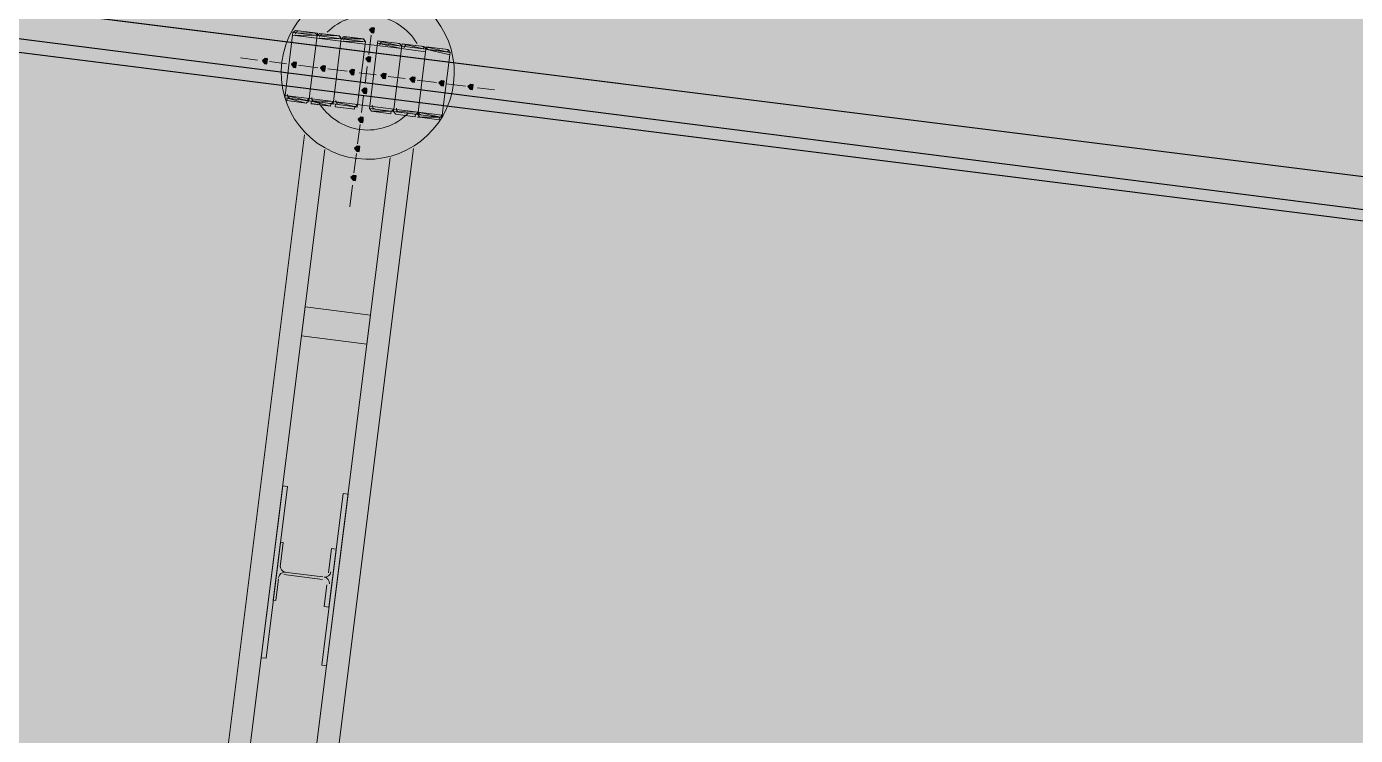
# Model space of a CAD drawing. Header units: metres. Extents: x -4 to 509425, y 7549 to 4732445.
# Drawn here: x 476043.665 to 476048.279, y 4719756.185 to 4719758.646 of the extents above; entities that cross this region are included whole.
import ezdxf

# ---------------------------------------------------------------- set-up
doc = ezdxf.new("R2010")
doc.units = ezdxf.units.M
doc.header["$LTSCALE"] = 0.01
doc.header["$MEASUREMENT"] = 0
doc.layers.get('0').update_dxf_attribs({"lineweight": 0})
doc.layers.add('_SUBESTACIÓN', color=1, linetype='Continuous')
doc.layers.add('SUBESTACION LA VID', color=253, linetype='Continuous')

# ---------------------------------------------------------------- blocks, each defined once
blk = doc.blocks.new('A$Cfff6051d')
at = {"layer": 'SUBESTACION LA VID', "transparency": 33554687}
h = blk.add_hatch(color=256, dxfattribs=at)
h.dxf.hatch_style = 2
h.paths.add_polyline_path([(476044.8724, 4719758.6328), (476044.8735, 4719758.6412), (476044.8651, 4719758.6423), (476044.8556, 4719758.6349), (476044.863, 4719758.6255), (476044.8714, 4719758.6244)])
h = blk.add_hatch(color=256, dxfattribs=at)
h.dxf.hatch_style = 2
h.paths.add_polyline_path([(476044.5007, 4719758.5259), (476044.5017, 4719758.5343), (476044.4933, 4719758.5353), (476044.4839, 4719758.528), (476044.4912, 4719758.5185), (476044.4996, 4719758.5175)])
h = blk.add_hatch(color=256, dxfattribs=at)
h.dxf.hatch_style = 2
h.paths.add_polyline_path([(476044.8598, 4719758.532), (476044.8609, 4719758.5404), (476044.8525, 4719758.5415), (476044.843, 4719758.5341), (476044.8504, 4719758.5247), (476044.8588, 4719758.5236)])
h = blk.add_hatch(color=256, dxfattribs=at)
h.dxf.hatch_style = 2
h.paths.add_polyline_path([(476044.6015, 4719758.5132), (476044.6025, 4719758.5216), (476044.5941, 4719758.5227), (476044.5847, 4719758.5153), (476044.592, 4719758.5059), (476044.6004, 4719758.5048)])
h = blk.add_hatch(color=256, dxfattribs=at)
h.dxf.hatch_style = 2
h.paths.add_polyline_path([(476044.7023, 4719758.5006), (476044.7033, 4719758.509), (476044.6949, 4719758.51), (476044.6855, 4719758.5027), (476044.6928, 4719758.4932), (476044.7012, 4719758.4922)])
h = blk.add_hatch(color=256, dxfattribs=at)
h.dxf.hatch_style = 2
h.paths.add_polyline_path([(476044.8031, 4719758.4879), (476044.8041, 4719758.4963), (476044.7957, 4719758.4974), (476044.7863, 4719758.4901), (476044.7936, 4719758.4806), (476044.802, 4719758.4795)])
h = blk.add_hatch(color=256, dxfattribs=at)
h.dxf.hatch_style = 2
h.paths.add_polyline_path([(476044.9123, 4719758.4743), (476044.9133, 4719758.4827), (476044.9049, 4719758.4837), (476044.8955, 4719758.4764), (476044.9028, 4719758.4669), (476044.9112, 4719758.4659)])
h = blk.add_hatch(color=256, dxfattribs=at)
h.dxf.hatch_style = 2
h.paths.add_polyline_path([(476045.0131, 4719758.4616), (476045.0141, 4719758.47), (476045.0057, 4719758.4711), (476044.9963, 4719758.4637), (476045.0036, 4719758.4543), (476045.012, 4719758.4532)])
h = blk.add_hatch(color=256, dxfattribs=at)
h.dxf.hatch_style = 2
h.paths.add_polyline_path([(476045.1139, 4719758.449), (476045.1149, 4719758.4574), (476045.1065, 4719758.4584), (476045.0971, 4719758.4511), (476045.1044, 4719758.4416), (476045.1128, 4719758.4406)])
h = blk.add_hatch(color=256, dxfattribs=at)
h.dxf.hatch_style = 2
h.paths.add_polyline_path([(476045.2147, 4719758.4363), (476045.2157, 4719758.4447), (476045.2073, 4719758.4458), (476045.1979, 4719758.4385), (476045.2052, 4719758.429), (476045.2136, 4719758.4279)])
h = blk.add_hatch(color=256, dxfattribs=at)
h.dxf.hatch_style = 2
h.paths.add_polyline_path([(476044.8461, 4719758.4228), (476044.8472, 4719758.4312), (476044.8388, 4719758.4323), (476044.8293, 4719758.4249), (476044.8367, 4719758.4155), (476044.8451, 4719758.4144)])
h = blk.add_hatch(color=256, dxfattribs=at)
h.dxf.hatch_style = 2
h.paths.add_polyline_path([(476044.8335, 4719758.322), (476044.8345, 4719758.3304), (476044.8261, 4719758.3315), (476044.8167, 4719758.3241), (476044.824, 4719758.3147), (476044.8324, 4719758.3136)])
h = blk.add_hatch(color=256, dxfattribs=at)
h.dxf.hatch_style = 2
h.paths.add_polyline_path([(476044.8208, 4719758.2212), (476044.8219, 4719758.2296), (476044.8135, 4719758.2307), (476044.804, 4719758.2233), (476044.8114, 4719758.2139), (476044.8198, 4719758.2128)])
h = blk.add_hatch(color=256, dxfattribs=at)
h.dxf.hatch_style = 2
h.paths.add_polyline_path([(476044.8082, 4719758.1204), (476044.8093, 4719758.1288), (476044.8009, 4719758.1299), (476044.7914, 4719758.1225), (476044.7987, 4719758.1131), (476044.8071, 4719758.112)])
at = {"layer": 'SUBESTACION LA VID', "lineweight": 15}
for p, q in [((476072.6429, 4719755.0745), (475976.8959, 4719767.0782)), ((476072.6239, 4719754.9233), (475976.8769, 4719766.927)), ((476044.5889, 4719758.6172), (476044.5626, 4719758.4072)), ((476044.6582, 4719758.6256), (476044.6078, 4719758.6319)), ((476044.7422, 4719758.615), (476044.6918, 4719758.6214)), ((476044.6729, 4719758.6067), (476044.6466, 4719758.3966)), ((476044.6466, 4719758.3966), (476044.6729, 4719758.6067)), ((476044.7569, 4719758.5961), (476044.7306, 4719758.3861)), ((476044.7306, 4719758.3861), (476044.7569, 4719758.5961)), ((476044.8262, 4719758.6045), (476044.7758, 4719758.6108)), ((476044.8146, 4719758.3756), (476044.8409, 4719758.5856)), ((476044.8619, 4719758.6171), (476044.8535, 4719758.5499)), ((476044.8566, 4719758.3703), (476044.8829, 4719758.5803)), ((476044.9018, 4719758.595), (476044.9522, 4719758.5887)), ((476044.9858, 4719758.5845), (476045.0362, 4719758.5782)), ((476045.0614, 4719758.575), (476045.1202, 4719758.5676)), ((476044.4671, 4719758.5301), (476044.4083, 4719758.5374)), ((476044.9669, 4719758.5698), (476044.9406, 4719758.3598)), ((476044.9406, 4719758.3598), (476044.9669, 4719758.5698)), ((476045.0509, 4719758.5593), (476045.0246, 4719758.3493)), ((476045.0246, 4719758.3493), (476045.0509, 4719758.5593)), ((476045.1349, 4719758.5487), (476045.1086, 4719758.3387)), ((476044.5679, 4719758.5174), (476044.5091, 4719758.5248)), ((476044.6771, 4719758.5037), (476044.6099, 4719758.5122)), ((476044.7779, 4719758.4911), (476044.7107, 4719758.4995)), ((476044.8787, 4719758.4785), (476044.8199, 4719758.4858)), ((476044.8482, 4719758.5079), (476044.8409, 4719758.4491)), ((476044.9795, 4719758.4658), (476044.9207, 4719758.4732)), ((476045.0887, 4719758.4521), (476045.0215, 4719758.4606)), ((476045.1895, 4719758.4395), (476045.1223, 4719758.4479)), ((476045.2903, 4719758.4269), (476045.2315, 4719758.4342)), ((476044.5773, 4719758.3883), (476044.6277, 4719758.382)), ((476044.8356, 4719758.4071), (476044.8282, 4719758.3483)), ((476044.6613, 4719758.3777), (476044.7117, 4719758.3714)), ((476044.7453, 4719758.3672), (476044.7957, 4719758.3609)), ((476044.9217, 4719758.3451), (476044.8713, 4719758.3514)), ((476045.0057, 4719758.3346), (476044.9553, 4719758.3409)), ((476044.823, 4719758.3063), (476044.8145, 4719758.2391)), ((476045.0897, 4719758.324), (476045.0309, 4719758.3314)), ((476044.2538, 4719755.2633), (476044.6308, 4719758.2706)), ((476044.7011, 4719758.2192), (476044.3346, 4719755.2959)), ((476044.6318, 4719755.2159), (476045.0088, 4719758.2233)), ((476044.8103, 4719758.2055), (476044.8019, 4719758.1383)), ((476044.9279, 4719758.1907), (476044.5614, 4719755.2674)), ((476044.7966, 4719758.0963), (476044.7872, 4719758.0207)), ((476044.6932, 4719756.727), (476044.5588, 4719756.7438)), ((476044.5599, 4719756.7522), (476044.6943, 4719756.7354))]:
    blk.add_line(p, q, dxfattribs=at)
at = {"layer": 'SUBESTACION LA VID', "lineweight": 0}
for p, q in [((476044.5889, 4719758.6172), (476044.674, 4719758.6151)), ((476044.5984, 4719758.6245), (476044.675, 4719758.6235)), ((476044.5994, 4719758.6329), (476044.6666, 4719758.6245)), ((476044.5994, 4719758.6329), (476044.6666, 4719758.6245)), ((476044.5994, 4719758.6329), (476044.6666, 4719758.6245)), ((476044.5994, 4719758.6329), (476044.6666, 4719758.6245)), ((476044.6078, 4719758.6319), (476044.6666, 4719758.6245)), ((476044.6078, 4719758.6319), (476044.6582, 4719758.6256)), ((476044.6834, 4719758.6224), (476044.7506, 4719758.614)), ((476044.6834, 4719758.6224), (476044.7506, 4719758.614)), ((476044.6834, 4719758.6224), (476044.7506, 4719758.614)), ((476044.6834, 4719758.6224), (476044.7506, 4719758.614)), ((476044.6834, 4719758.6224), (476044.7506, 4719758.614)), ((476044.6729, 4719758.6067), (476044.758, 4719758.6045)), ((476044.674, 4719758.6151), (476044.7506, 4719758.614)), ((476044.7569, 4719758.5961), (476044.842, 4719758.594)), ((476044.758, 4719758.6045), (476044.842, 4719758.594)), ((476044.758, 4719758.6045), (476044.842, 4719758.594)), ((476044.758, 4719758.6045), (476044.8346, 4719758.6034)), ((476044.7674, 4719758.6119), (476044.8346, 4719758.6034)), ((476044.7674, 4719758.6119), (476044.8346, 4719758.6034)), ((476044.7674, 4719758.6119), (476044.8346, 4719758.6034)), ((476044.7674, 4719758.6119), (476044.8346, 4719758.6034)), ((476044.7674, 4719758.6119), (476044.8346, 4719758.6034)), ((476044.7674, 4719758.6119), (476044.8262, 4719758.6045)), ((476044.884, 4719758.5887), (476044.9669, 4719758.5698)), ((476044.884, 4719758.5887), (476044.968, 4719758.5782)), ((476044.885, 4719758.5971), (476044.9596, 4719758.5793)), ((476044.8934, 4719758.5961), (476044.9606, 4719758.5877)), ((476044.8934, 4719758.5961), (476044.9606, 4719758.5877)), ((476044.8934, 4719758.5961), (476044.9606, 4719758.5877)), ((476044.8934, 4719758.5961), (476044.9606, 4719758.5877)), ((476044.8934, 4719758.5961), (476044.9606, 4719758.5877)), ((476044.9018, 4719758.595), (476044.9606, 4719758.5877)), ((476044.968, 4719758.5782), (476045.052, 4719758.5677)), ((476044.968, 4719758.5782), (476045.052, 4719758.5677)), ((476044.969, 4719758.5866), (476045.0436, 4719758.5687)), ((476044.969, 4719758.5866), (476045.0446, 4719758.5771)), ((476044.9774, 4719758.5855), (476045.0446, 4719758.5771)), ((476044.9774, 4719758.5855), (476045.0446, 4719758.5771)), ((476044.9774, 4719758.5855), (476045.0362, 4719758.5782)), ((476044.9774, 4719758.5855), (476045.0362, 4719758.5782)), ((476044.9858, 4719758.5845), (476045.0362, 4719758.5782)), ((476045.053, 4719758.5761), (476045.1276, 4719758.5582)), ((476045.0614, 4719758.575), (476045.1286, 4719758.5666)), ((476045.0614, 4719758.575), (476045.1202, 4719758.5676)), ((476045.0614, 4719758.575), (476045.1202, 4719758.5676)), ((476045.0614, 4719758.575), (476045.1202, 4719758.5676)), ((476045.052, 4719758.5677), (476045.1349, 4719758.5487)), ((476045.052, 4719758.5677), (476045.136, 4719758.5571)), ((476045.052, 4719758.5677), (476045.1276, 4719758.5582)), ((476044.6361, 4719758.3809), (476044.5689, 4719758.3893)), ((476044.6361, 4719758.3809), (476044.5689, 4719758.3893)), ((476044.6361, 4719758.3809), (476044.5699, 4719758.3977)), ((476044.6361, 4719758.3809), (476044.5773, 4719758.3883)), ((476044.7295, 4719758.3777), (476044.6455, 4719758.3882)), ((476044.7295, 4719758.3777), (476044.6455, 4719758.3882)), ((476044.7295, 4719758.3777), (476044.6455, 4719758.3882)), ((476044.7306, 4719758.3861), (476044.6466, 4719758.3966)), ((476044.7201, 4719758.3704), (476044.6539, 4719758.3872)), ((476044.7117, 4719758.3714), (476044.6529, 4719758.3788)), ((476044.7201, 4719758.3704), (476044.6529, 4719758.3788)), ((476044.7201, 4719758.3704), (476044.6529, 4719758.3788)), ((476044.7201, 4719758.3704), (476044.6529, 4719758.3788)), ((476044.7201, 4719758.3704), (476044.6529, 4719758.3788)), ((476044.8051, 4719758.3682), (476044.7295, 4719758.3777)), ((476044.8135, 4719758.3672), (476044.7295, 4719758.3777)), ((476044.8135, 4719758.3672), (476044.7295, 4719758.3777)), ((476044.8146, 4719758.3756), (476044.7306, 4719758.3861)), ((476044.8041, 4719758.3598), (476044.7369, 4719758.3683)), ((476044.8041, 4719758.3598), (476044.7369, 4719758.3683)), ((476044.8041, 4719758.3598), (476044.7369, 4719758.3683)), ((476044.8051, 4719758.3682), (476044.7379, 4719758.3767)), ((476044.9395, 4719758.3514), (476044.8555, 4719758.3619)), ((476044.9395, 4719758.3514), (476044.8555, 4719758.3619)), ((476044.9217, 4719758.3451), (476044.8629, 4719758.3525)), ((476044.9301, 4719758.344), (476044.8629, 4719758.3525)), ((476044.9311, 4719758.3524), (476044.8629, 4719758.3525)), ((476045.0152, 4719758.3419), (476044.9395, 4719758.3514)), ((476045.0152, 4719758.3419), (476044.9395, 4719758.3514)), ((476045.0152, 4719758.3419), (476044.9395, 4719758.3514)), ((476045.0057, 4719758.3346), (476044.9469, 4719758.3419)), ((476045.0141, 4719758.3335), (476044.9469, 4719758.3419)), ((476045.0057, 4719758.3346), (476044.9553, 4719758.3409)), ((476045.0992, 4719758.3314), (476045.0236, 4719758.3409)), ((476045.0992, 4719758.3314), (476045.0236, 4719758.3409)), ((476045.0992, 4719758.3314), (476045.0225, 4719758.3325)), ((476045.0897, 4719758.324), (476045.0309, 4719758.3314)), ((476045.0897, 4719758.324), (476045.0309, 4719758.3314)), ((476045.0897, 4719758.324), (476045.0309, 4719758.3314)), ((476045.0981, 4719758.323), (476045.0309, 4719758.3314)), ((476045.0981, 4719758.323), (476045.0309, 4719758.3314))]:
    blk.add_line(p, q, dxfattribs=at)
at = {"layer": 'SUBESTACION LA VID', "lineweight": 15}
for points in [[(476072.6239, 4719754.9233), (476072.6429, 4719755.0745), (475976.8959, 4719767.0782), (475976.8769, 4719766.927), (476072.6239, 4719754.9233)], [(476044.7086, 4719758.6192), (476044.6918, 4719758.6214), (476044.6834, 4719758.6224), (476044.674, 4719758.6151), (476044.6729, 4719758.6067), (476044.674, 4719758.6151), (476044.675, 4719758.6235), (476044.6666, 4719758.6245), (476044.6582, 4719758.6256), (476044.6078, 4719758.6319), (476044.5994, 4719758.6329), (476044.59, 4719758.6256), (476044.5889, 4719758.6172), (476044.5626, 4719758.4072), (476044.5615, 4719758.3988), (476044.5699, 4719758.3977), (476044.5689, 4719758.3893), (476044.5773, 4719758.3883), (476044.6277, 4719758.382), (476044.6361, 4719758.3809), (476044.6455, 4719758.3882), (476044.6466, 4719758.3966), (476044.6455, 4719758.3882), (476044.6539, 4719758.3872), (476044.6529, 4719758.3788), (476044.6613, 4719758.3777), (476044.7117, 4719758.3714), (476044.7201, 4719758.3704), (476044.7211, 4719758.3788), (476044.7295, 4719758.3777), (476044.7306, 4719758.3861), (476044.7295, 4719758.3777), (476044.7379, 4719758.3767), (476044.7369, 4719758.3683), (476044.7453, 4719758.3672), (476044.7957, 4719758.3609), (476044.8041, 4719758.3598), (476044.8051, 4719758.3682), (476044.8135, 4719758.3672), (476044.8146, 4719758.3756), (476044.8566, 4719758.3703), (476044.8555, 4719758.3619), (476044.8629, 4719758.3525), (476044.8713, 4719758.3514), (476044.9217, 4719758.3451), (476044.9301, 4719758.344), (476044.9311, 4719758.3524), (476044.9395, 4719758.3514), (476044.9406, 4719758.3598), (476044.9395, 4719758.3514), (476044.9469, 4719758.3419), (476044.9553, 4719758.3409), (476045.0057, 4719758.3346), (476045.0141, 4719758.3335), (476045.0152, 4719758.3419), (476045.0236, 4719758.3409), (476045.0246, 4719758.3493), (476045.0236, 4719758.3409), (476045.0309, 4719758.3314), (476045.0897, 4719758.324), (476045.0981, 4719758.323), (476045.0992, 4719758.3314), (476045.1076, 4719758.3303), (476045.1086, 4719758.3387), (476045.1349, 4719758.5487), (476045.136, 4719758.5571), (476045.1276, 4719758.5582), (476045.1286, 4719758.5666), (476045.1202, 4719758.5676), (476045.0614, 4719758.575), (476045.053, 4719758.5761), (476045.052, 4719758.5677), (476045.0509, 4719758.5593), (476045.052, 4719758.5677), (476045.0436, 4719758.5687), (476045.0446, 4719758.5771), (476045.0362, 4719758.5782), (476044.9858, 4719758.5845), (476044.9774, 4719758.5855), (476044.969, 4719758.5866), (476044.968, 4719758.5782), (476044.9669, 4719758.5698), (476044.968, 4719758.5782), (476044.9606, 4719758.5877), (476044.9522, 4719758.5887), (476044.9018, 4719758.595), (476044.8934, 4719758.5961), (476044.885, 4719758.5971), (476044.884, 4719758.5887), (476044.8829, 4719758.5803), (476044.8409, 4719758.5856), (476044.842, 4719758.594), (476044.8346, 4719758.6034), (476044.8262, 4719758.6045), (476044.7758, 4719758.6108), (476044.7674, 4719758.6119), (476044.758, 4719758.6045), (476044.7569, 4719758.5961), (476044.758, 4719758.6045), (476044.7506, 4719758.614), (476044.7422, 4719758.615), (476044.7086, 4719758.6192)], [(476044.62, 4719757.5723), (476044.6327, 4719757.6731), (476044.8595, 4719757.6447), (476044.8468, 4719757.5439), (476044.62, 4719757.5723)], [(476044.5715, 4719757.0494), (476044.4968, 4719756.453), (476044.48, 4719756.4551), (476044.5547, 4719757.0515), (476044.5715, 4719757.0494)], [(476044.7647, 4719757.0252), (476044.69, 4719756.4288), (476044.7068, 4719756.4267), (476044.7815, 4719757.0231), (476044.7647, 4719757.0252)], [(476044.522, 4719756.6546), (476044.5473, 4719756.8562), (476044.5557, 4719756.8551), (476044.5452, 4719756.7711)], [(476044.7132, 4719756.7501), (476044.7237, 4719756.8341), (476044.7405, 4719756.832), (476044.7152, 4719756.6304), (476044.6984, 4719756.6325), (476044.7079, 4719756.7081)], [(476044.5399, 4719756.7291), (476044.5304, 4719756.6535), (476044.522, 4719756.6546)]]:
    blk.add_lwpolyline(points, dxfattribs=at)
at = {"layer": 'SUBESTACION LA VID', "lineweight": 0}
for points in [[(476044.8409, 4719758.5856), (476044.5889, 4719758.6172), (476044.7569, 4719758.5961)], [(476044.59, 4719758.6256), (476044.674, 4719758.6151), (476044.758, 4719758.6045), (476044.674, 4719758.6151)], [(476044.59, 4719758.6256), (476044.674, 4719758.6151), (476044.59, 4719758.6256)], [(476044.842, 4719758.594), (476044.758, 4719758.6045), (476044.674, 4719758.6151), (476044.59, 4719758.6256)], [(476044.6834, 4719758.6224), (476044.7422, 4719758.615), (476044.6918, 4719758.6214)], [(476044.842, 4719758.594), (476044.758, 4719758.6045), (476044.674, 4719758.6151)], [(476045.0509, 4719758.5593), (476044.9669, 4719758.5698), (476044.8829, 4719758.5803)], [(476044.884, 4719758.5887), (476044.968, 4719758.5782), (476045.052, 4719758.5677)], [(476044.884, 4719758.5887), (476044.968, 4719758.5782), (476045.0436, 4719758.5687)], [(476045.053, 4719758.5761), (476045.1286, 4719758.5666), (476045.053, 4719758.5761)], [(476045.136, 4719758.5571), (476045.052, 4719758.5677), (476045.1276, 4719758.5582)], [(476044.5699, 4719758.3977), (476044.6455, 4719758.3882), (476044.5615, 4719758.3988)], [(476044.6455, 4719758.3882), (476044.5615, 4719758.3988), (476044.6455, 4719758.3882)], [(476044.5626, 4719758.4072), (476044.6455, 4719758.3882), (476044.7306, 4719758.3861), (476044.8135, 4719758.3672)], [(476044.5626, 4719758.4072), (476044.6466, 4719758.3966), (476044.8146, 4719758.3756)], [(476044.6361, 4719758.3809), (476044.5773, 4719758.3883), (476044.6361, 4719758.3809)], [(476044.6539, 4719758.3872), (476044.7295, 4719758.3777), (476044.8051, 4719758.3682)], [(476044.7453, 4719758.3672), (476044.8041, 4719758.3598), (476044.7369, 4719758.3683)], [(476044.9311, 4719758.3524), (476044.8555, 4719758.3619), (476044.9395, 4719758.3514), (476045.0152, 4719758.3419)], [(476045.1086, 4719758.3387), (476044.8566, 4719758.3703), (476044.9406, 4719758.3598)], [(476044.9301, 4719758.344), (476044.8629, 4719758.3525), (476044.9301, 4719758.344)], [(476045.0236, 4719758.3409), (476044.9395, 4719758.3514), (476045.0246, 4719758.3493), (476045.1076, 4719758.3303)], [(476045.0246, 4719758.3493), (476044.9406, 4719758.3598), (476045.1086, 4719758.3387), (476045.0246, 4719758.3493)], [(476045.0141, 4719758.3335), (476044.9469, 4719758.3419), (476045.0141, 4719758.3335)], [(476045.0992, 4719758.3314), (476045.0236, 4719758.3409), (476045.0992, 4719758.3314)]]:
    blk.add_lwpolyline(points, dxfattribs=at)
at = {"layer": 'SUBESTACION LA VID'}
for points in [[(476044.8724, 4719758.6328), (476044.8735, 4719758.6412), (476044.8651, 4719758.6423), (476044.8556, 4719758.6349), (476044.863, 4719758.6255), (476044.8714, 4719758.6244)], [(476044.5007, 4719758.5259), (476044.5017, 4719758.5343), (476044.4933, 4719758.5353), (476044.4839, 4719758.528), (476044.4912, 4719758.5185), (476044.4996, 4719758.5175)], [(476044.8598, 4719758.532), (476044.8609, 4719758.5404), (476044.8525, 4719758.5415), (476044.843, 4719758.5341), (476044.8504, 4719758.5247), (476044.8588, 4719758.5236)], [(476044.6015, 4719758.5132), (476044.6025, 4719758.5216), (476044.5941, 4719758.5227), (476044.5847, 4719758.5153), (476044.592, 4719758.5059), (476044.6004, 4719758.5048)], [(476044.7023, 4719758.5006), (476044.7033, 4719758.509), (476044.6949, 4719758.51), (476044.6855, 4719758.5027), (476044.6928, 4719758.4932), (476044.7012, 4719758.4922)], [(476044.8031, 4719758.4879), (476044.8041, 4719758.4963), (476044.7957, 4719758.4974), (476044.7863, 4719758.4901), (476044.7936, 4719758.4806), (476044.802, 4719758.4795)], [(476044.9123, 4719758.4743), (476044.9133, 4719758.4827), (476044.9049, 4719758.4837), (476044.8955, 4719758.4764), (476044.9028, 4719758.4669), (476044.9112, 4719758.4659)], [(476045.0131, 4719758.4616), (476045.0141, 4719758.47), (476045.0057, 4719758.4711), (476044.9963, 4719758.4637), (476045.0036, 4719758.4543), (476045.012, 4719758.4532)], [(476045.1139, 4719758.449), (476045.1149, 4719758.4574), (476045.1065, 4719758.4584), (476045.0971, 4719758.4511), (476045.1044, 4719758.4416), (476045.1128, 4719758.4406)], [(476045.2147, 4719758.4363), (476045.2157, 4719758.4447), (476045.2073, 4719758.4458), (476045.1979, 4719758.4385), (476045.2052, 4719758.429), (476045.2136, 4719758.4279)], [(476044.8461, 4719758.4228), (476044.8472, 4719758.4312), (476044.8388, 4719758.4323), (476044.8293, 4719758.4249), (476044.8367, 4719758.4155), (476044.8451, 4719758.4144)], [(476044.8335, 4719758.322), (476044.8345, 4719758.3304), (476044.8261, 4719758.3315), (476044.8167, 4719758.3241), (476044.824, 4719758.3147), (476044.8324, 4719758.3136)], [(476044.8208, 4719758.2212), (476044.8219, 4719758.2296), (476044.8135, 4719758.2307), (476044.804, 4719758.2233), (476044.8114, 4719758.2139), (476044.8198, 4719758.2128)], [(476044.8082, 4719758.1204), (476044.8093, 4719758.1288), (476044.8009, 4719758.1299), (476044.7914, 4719758.1225), (476044.7987, 4719758.1131), (476044.8071, 4719758.112)]]:
    blk.add_lwpolyline(points, close=True, dxfattribs=at)
at = {"layer": 'SUBESTACION LA VID', "lineweight": 0}
for points in [[(476044.8724, 4719758.6328), (476044.8735, 4719758.6412), (476044.8651, 4719758.6423), (476044.8556, 4719758.6349), (476044.863, 4719758.6255), (476044.8714, 4719758.6244)], [(476044.5007, 4719758.5259), (476044.5017, 4719758.5343), (476044.4933, 4719758.5353), (476044.4839, 4719758.528), (476044.4912, 4719758.5185), (476044.4996, 4719758.5175)], [(476044.8598, 4719758.532), (476044.8609, 4719758.5404), (476044.8525, 4719758.5415), (476044.843, 4719758.5341), (476044.8504, 4719758.5247), (476044.8588, 4719758.5236)], [(476044.6015, 4719758.5132), (476044.6025, 4719758.5216), (476044.5941, 4719758.5227), (476044.5847, 4719758.5153), (476044.592, 4719758.5059), (476044.6004, 4719758.5048)], [(476044.7023, 4719758.5006), (476044.7033, 4719758.509), (476044.6949, 4719758.51), (476044.6855, 4719758.5027), (476044.6928, 4719758.4932), (476044.7012, 4719758.4922)], [(476044.8031, 4719758.4879), (476044.8041, 4719758.4963), (476044.7957, 4719758.4974), (476044.7863, 4719758.4901), (476044.7936, 4719758.4806), (476044.802, 4719758.4795)], [(476044.9123, 4719758.4743), (476044.9133, 4719758.4827), (476044.9049, 4719758.4837), (476044.8955, 4719758.4764), (476044.9028, 4719758.4669), (476044.9112, 4719758.4659)], [(476045.0131, 4719758.4616), (476045.0141, 4719758.47), (476045.0057, 4719758.4711), (476044.9963, 4719758.4637), (476045.0036, 4719758.4543), (476045.012, 4719758.4532)], [(476045.1139, 4719758.449), (476045.1149, 4719758.4574), (476045.1065, 4719758.4584), (476045.0971, 4719758.4511), (476045.1044, 4719758.4416), (476045.1128, 4719758.4406)], [(476045.2147, 4719758.4363), (476045.2157, 4719758.4447), (476045.2073, 4719758.4458), (476045.1979, 4719758.4385), (476045.2052, 4719758.429), (476045.2136, 4719758.4279)], [(476044.8461, 4719758.4228), (476044.8472, 4719758.4312), (476044.8388, 4719758.4323), (476044.8293, 4719758.4249), (476044.8367, 4719758.4155), (476044.8451, 4719758.4144)], [(476044.8335, 4719758.322), (476044.8345, 4719758.3304), (476044.8261, 4719758.3315), (476044.8167, 4719758.3241), (476044.824, 4719758.3147), (476044.8324, 4719758.3136)], [(476044.8208, 4719758.2212), (476044.8219, 4719758.2296), (476044.8135, 4719758.2307), (476044.804, 4719758.2233), (476044.8114, 4719758.2139), (476044.8198, 4719758.2128)], [(476044.8082, 4719758.1204), (476044.8093, 4719758.1288), (476044.8009, 4719758.1299), (476044.7914, 4719758.1225), (476044.7987, 4719758.1131), (476044.8071, 4719758.112)]]:
    blk.add_lwpolyline(points, close=True, dxfattribs=at)
at = {"layer": 'SUBESTACION LA VID'}
for points in [[(475976.8769, 4719766.927), (475976.8769, 4719766.927), (475976.8959, 4719767.0782), (475976.8959, 4719767.0782), (475976.8959, 4719767.0782), (476072.6239, 4719754.9233), (476072.6239, 4719754.9233), (476072.6239, 4719754.9233), (475976.8769, 4719766.927), (475976.8769, 4719766.927)], [(475976.8959, 4719767.0782), (475976.8959, 4719767.0782), (476072.6239, 4719754.9233), (476072.6239, 4719754.9233), (476072.6239, 4719754.9233), (476072.6429, 4719755.0745), (476072.6429, 4719755.0745), (476072.6429, 4719755.0745), (475976.8959, 4719767.0782), (475976.8959, 4719767.0782)]]:
    blk.add_open_spline(points, degree=3, knots=[0, 0, 0, 0, 1, 1, 1, 2, 2, 2, 3, 3, 3, 3], dxfattribs=at)
at = {"layer": 'SUBESTACION LA VID', "lineweight": 0}
for points in [[(475976.8769, 4719766.927), (475976.8769, 4719766.927), (475976.8959, 4719767.0782), (475976.8959, 4719767.0782), (475976.8959, 4719767.0782), (476072.6239, 4719754.9233), (476072.6239, 4719754.9233), (476072.6239, 4719754.9233), (475976.8769, 4719766.927), (475976.8769, 4719766.927)], [(475976.8959, 4719767.0782), (475976.8959, 4719767.0782), (476072.6239, 4719754.9233), (476072.6239, 4719754.9233), (476072.6239, 4719754.9233), (476072.6429, 4719755.0745), (476072.6429, 4719755.0745), (476072.6429, 4719755.0745), (475976.8959, 4719767.0782), (475976.8959, 4719767.0782)]]:
    blk.add_open_spline(points, degree=3, knots=[0, 0, 0, 0, 1, 1, 1, 2, 2, 2, 3, 3, 3, 3], dxfattribs=at)
at = {"layer": 'SUBESTACION LA VID', "lineweight": 15}
for points, knots in [([(476044.5516, 4719758.5237), (476044.5309, 4719758.359), (476044.6477, 4719758.2088), (476044.8124, 4719758.1881), (476044.9771, 4719758.1675), (476045.1274, 4719758.2843), (476045.148, 4719758.449), (476045.1687, 4719758.6137), (476045.0519, 4719758.7639), (476044.8872, 4719758.7846), (476044.7225, 4719758.8052), (476044.5722, 4719758.6884), (476044.5516, 4719758.5237)], [0, 0, 0, 0, 1, 1, 1, 2, 2, 2, 3, 3, 3, 4, 4, 4, 4]), ([(476045.0212, 4719758.5874), (476044.9899, 4719758.6405), (476044.9357, 4719758.6761), (476044.8746, 4719758.6838), (476044.8134, 4719758.6914), (476044.7521, 4719758.6703), (476044.7087, 4719758.6266)], [0, 0, 0, 0, 1, 1, 1, 2, 2, 2, 2]), ([(476044.6788, 4719758.3847), (476044.7102, 4719758.3319), (476044.7641, 4719758.2966), (476044.8251, 4719758.2889), (476044.886, 4719758.2813), (476044.947, 4719758.3022), (476044.9904, 4719758.3456)], [0, 0, 0, 0, 1, 1, 1, 2, 2, 2, 2])]:
    blk.add_open_spline(points, degree=3, knots=knots, dxfattribs=at)
for points in [[(476044.612, 4719758.6314), (476044.6051, 4719758.6322), (476044.5987, 4719758.6273), (476044.5978, 4719758.6203)], [(476044.6734, 4719758.6109), (476044.6743, 4719758.6178), (476044.6694, 4719758.6242), (476044.6624, 4719758.625)], [(476044.696, 4719758.6208), (476044.6891, 4719758.6217), (476044.6827, 4719758.6168), (476044.6818, 4719758.6098)], [(476044.7574, 4719758.6003), (476044.7583, 4719758.6073), (476044.7534, 4719758.6136), (476044.7464, 4719758.6145)], [(476044.78, 4719758.6103), (476044.7731, 4719758.6112), (476044.7667, 4719758.6062), (476044.7658, 4719758.5993)], [(476044.8415, 4719758.5898), (476044.8423, 4719758.5968), (476044.8374, 4719758.6031), (476044.8304, 4719758.604)], [(476044.906, 4719758.5945), (476044.8991, 4719758.5954), (476044.8927, 4719758.5904), (476044.8919, 4719758.5835)], [(476044.9675, 4719758.574), (476044.9683, 4719758.581), (476044.9634, 4719758.5873), (476044.9564, 4719758.5882)], [(476044.99, 4719758.584), (476044.9831, 4719758.5848), (476044.9767, 4719758.5799), (476044.9759, 4719758.5729)], [(476045.0515, 4719758.5635), (476045.0523, 4719758.5704), (476045.0474, 4719758.5768), (476045.0404, 4719758.5776)], [(476045.0656, 4719758.5745), (476045.0587, 4719758.5754), (476045.0523, 4719758.5704), (476045.0515, 4719758.5635)], [(476045.1355, 4719758.5529), (476045.1363, 4719758.5599), (476045.1314, 4719758.5662), (476045.1244, 4719758.5671)], [(476044.5715, 4719758.4103), (476044.5706, 4719758.4034), (476044.5756, 4719758.397), (476044.5825, 4719758.3961)], [(476044.6329, 4719758.3898), (476044.6399, 4719758.389), (476044.6462, 4719758.3939), (476044.6471, 4719758.4008)], [(476044.6555, 4719758.3998), (476044.6546, 4719758.3928), (476044.6596, 4719758.3865), (476044.6665, 4719758.3856)], [(476044.7169, 4719758.3793), (476044.7239, 4719758.3784), (476044.7302, 4719758.3834), (476044.7311, 4719758.3903)], [(476044.7395, 4719758.3893), (476044.7386, 4719758.3823), (476044.7436, 4719758.376), (476044.7505, 4719758.3751)], [(476044.8009, 4719758.3688), (476044.8079, 4719758.3679), (476044.8142, 4719758.3728), (476044.8151, 4719758.3798)], [(476044.8655, 4719758.3735), (476044.8646, 4719758.3665), (476044.8696, 4719758.3602), (476044.8765, 4719758.3593)], [(476044.9269, 4719758.353), (476044.9339, 4719758.3521), (476044.9402, 4719758.357), (476044.9411, 4719758.364)], [(476044.9495, 4719758.3629), (476044.9486, 4719758.356), (476044.9536, 4719758.3496), (476044.9605, 4719758.3488)], [(476045.0109, 4719758.3424), (476045.0179, 4719758.3416), (476045.0243, 4719758.3465), (476045.0251, 4719758.3535)], [(476045.0251, 4719758.3535), (476045.0243, 4719758.3465), (476045.0292, 4719758.3402), (476045.0361, 4719758.3393)], [(476045.0949, 4719758.3319), (476045.1019, 4719758.331), (476045.1083, 4719758.336), (476045.1091, 4719758.3429)], [(476044.5457, 4719756.7753), (476044.5443, 4719756.7637), (476044.5525, 4719756.7532), (476044.5641, 4719756.7517)], [(476044.5641, 4719756.7517), (476044.5525, 4719756.7532), (476044.5419, 4719756.7449), (476044.5404, 4719756.7333)], [(476044.6985, 4719756.7349), (476044.7101, 4719756.7334), (476044.7207, 4719756.7416), (476044.7221, 4719756.7532)], [(476044.7169, 4719756.7112), (476044.7183, 4719756.7228), (476044.7101, 4719756.7334), (476044.6985, 4719756.7349)]]:
    blk.add_open_spline(points, degree=3, dxfattribs=at)

msp = doc.modelspace()

# ---------------------------------------------------------------- hatches: boundary and pattern name
at = {"layer": '_SUBESTACIÓN', "transparency": 33554559}
h = msp.add_hatch(color=1, dxfattribs=at)
h.dxf.hatch_style = 1
h.paths.add_polyline_path([(475968.6399, 4719805.825), (476089.9386, 4719790.615), (476078.1686, 4719696.74), (475956.8686, 4719711.9502)])

# ---------------------------------------------------------------- block references
at = {"linetype": 'Continuous'}
msp.add_blockref('A$Cfff6051d', (0, 0), dxfattribs=at)

doc.saveas('drawing.dxf')
